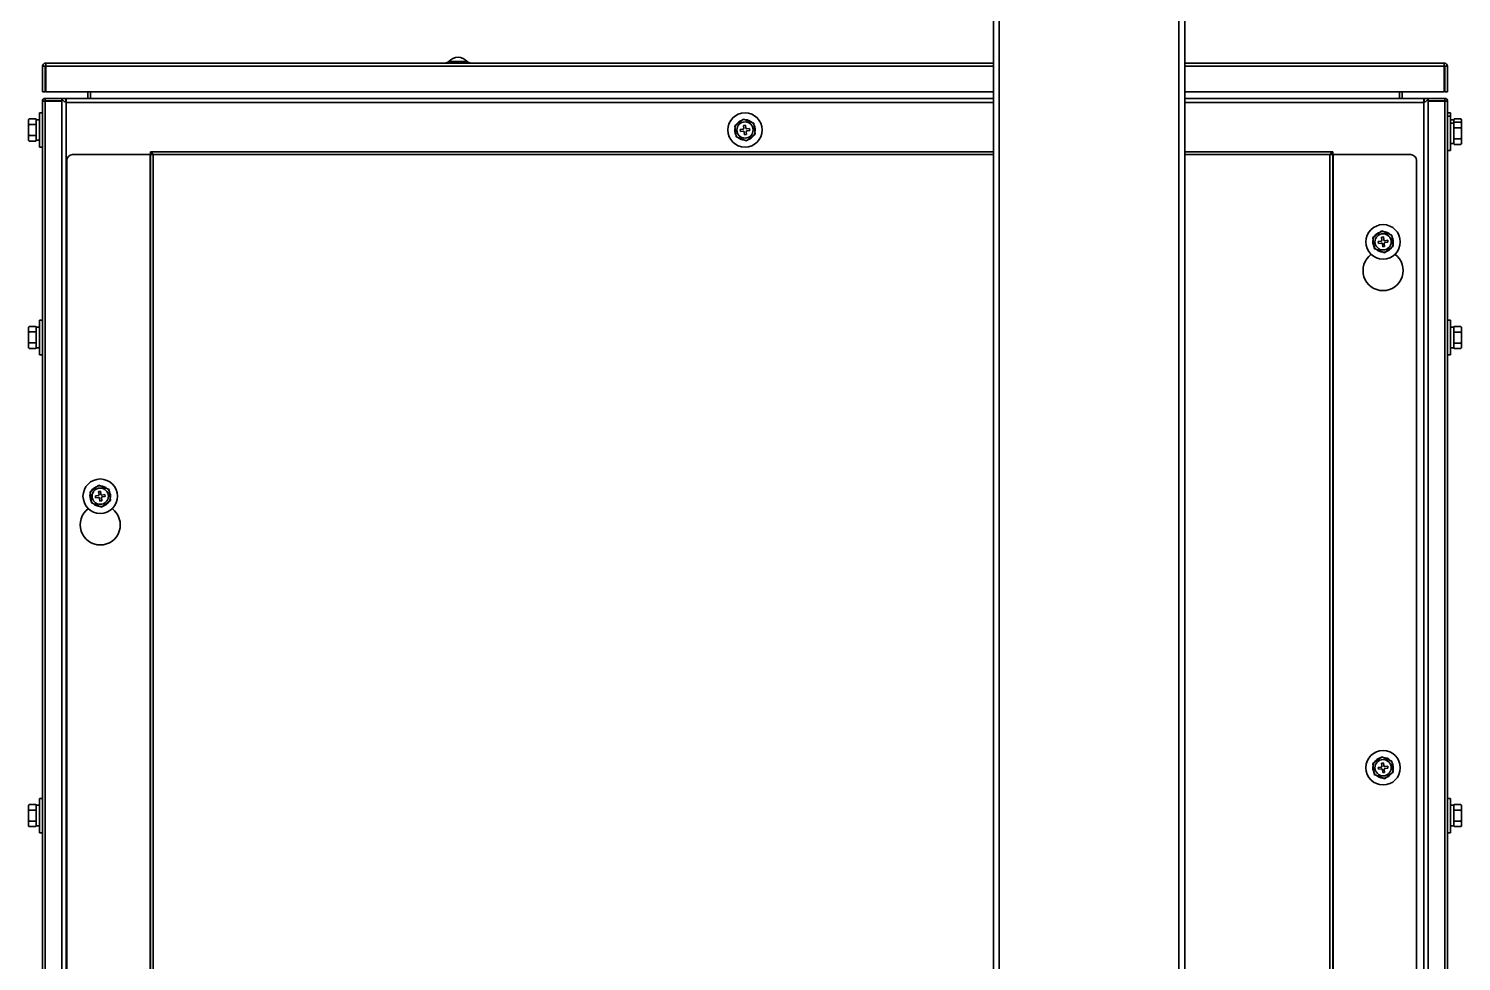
# Model space of a CAD drawing. Header units: millimetres. Extents: x 32496 to 166256, y 3504 to 23939.
# Drawn here: x 50582 to 51331, y 12544 to 13032 of the extents above; entities that cross this region are included whole.
import ezdxf

# ---------------------------------------------------------------- set-up
doc = ezdxf.new("R2010")
doc.units = ezdxf.units.MM
doc.layers.get('0').update_dxf_attribs({"lineweight": 35})

msp = doc.modelspace()

# ---------------------------------------------------------------- linework, layer by layer
at = {"linetype": 'Continuous'}
for p, q in [((51086.64, 13391.575), (51086.64, 10882.575)), ((51089.64, 13391.575), (51089.64, 10882.575)), ((51183.64, 13391.575), (51183.64, 10882.575)), ((51186.64, 13391.575), (51186.64, 10882.575)), ((50802.002, 13014.909), (50801.995, 13014.909)), ((50804.361, 13014.909), (50802.002, 13014.909)), ((50809.318, 13014.909), (50804.361, 13014.909)), ((50811.685, 13014.909), (50809.318, 13014.909)), ((50591.14, 13012.375), (50589.64, 13012.375)), ((50589.64, 13012.375), (50589.64, 12999.075)), ((50591.14, 13012.375), (50591.14, 12999.075)), ((50591.34, 13014.075), (51086.64, 13014.075)), ((50591.34, 12999.075), (50591.34, 13014.075)), ((51086.64, 13012.375), (50591.34, 13012.375)), ((51186.64, 13014.075), (51322.34, 13014.075)), ((51322.34, 13012.375), (51186.64, 13012.375)), ((51322.34, 12999.075), (51322.34, 13014.075)), ((51322.54, 13012.375), (51324.04, 13012.375)), ((51322.54, 12999.075), (51322.54, 13012.375)), ((51324.04, 12999.075), (51324.04, 13012.375)), ((50591.14, 12999.075), (50589.64, 12999.075)), ((50589.64, 12994.175), (50599.84, 12994.175)), ((50589.64, 12873.206), (50589.64, 12994.175)), ((50599.84, 12995.575), (50591.04, 12995.575)), ((50591.04, 12994.375), (50591.04, 12995.575)), ((50599.84, 12994.375), (50591.04, 12994.375)), ((50591.04, 12994.175), (50591.04, 11982.075)), ((51086.64, 12999.075), (50591.34, 12999.075)), ((50599.84, 12995.575), (50601.84, 12995.575)), ((50599.84, 12057.575), (50599.84, 12995.575)), ((50601.839, 12993.503), (50601.949, 12993.433)), ((50602.04, 12995.575), (50601.84, 12995.575)), ((50602.04, 12994.375), (50601.913, 12994.375)), ((50601.933, 12994.175), (50602.04, 12994.175)), ((50601.949, 12993.433), (50602.04, 12993.375)), ((50602.04, 12993.375), (50602.012, 12993.572)), ((50602.04, 12995.575), (51086.64, 12995.575)), ((50602.04, 12995.575), (50602.04, 12993.375)), ((51086.64, 12993.375), (50602.04, 12993.375)), ((50602.04, 12993.375), (50602.04, 12057.575)), ((50613.34, 12995.575), (50613.34, 12999.075)), ((50614.84, 12999.075), (50614.84, 12995.575)), ((51322.34, 12999.075), (51186.64, 12999.075)), ((51186.64, 12995.575), (51311.64, 12995.575)), ((51311.64, 12993.375), (51186.64, 12993.375)), ((51298.84, 12995.575), (51298.84, 12999.075)), ((51300.34, 12999.075), (51300.34, 12995.575)), ((51311.84, 12995.575), (51311.64, 12995.575)), ((51311.64, 12993.375), (51311.64, 12995.575)), ((51311.766, 12994.375), (51311.64, 12994.375)), ((51311.64, 12994.175), (51311.746, 12994.175)), ((51311.668, 12993.572), (51311.64, 12993.375)), ((51311.64, 12993.375), (51311.731, 12993.433)), ((51311.64, 12057.575), (51311.64, 12993.375)), ((51311.731, 12993.433), (51311.841, 12993.503)), ((51311.84, 12995.575), (51313.84, 12995.575)), ((51322.64, 12995.575), (51313.84, 12995.575)), ((51313.84, 12995.575), (51313.84, 12057.575)), ((51322.64, 12994.375), (51313.84, 12994.375)), ((51313.84, 12994.175), (51324.04, 12994.175)), ((51322.54, 12999.075), (51324.04, 12999.075)), ((51322.64, 12994.375), (51322.64, 12995.575)), ((51322.64, 11982.075), (51322.64, 12994.175)), ((51324.04, 12994.175), (51324.04, 12873.194)), ((50582.44, 12984.549), (50582.74, 12984.849)), ((50582.44, 12973.602), (50582.44, 12984.549)), ((50586.14, 12984.849), (50582.74, 12984.849)), ((50586.44, 12984.549), (50586.14, 12984.849)), ((50586.44, 12973.602), (50586.44, 12984.549)), ((50588.04, 12984.425), (50586.44, 12984.425)), ((50589.64, 12988.075), (50588.04, 12988.075)), ((50588.04, 12988.075), (50588.04, 12970.075)), ((50951.517, 12981.311), (50956.114, 12984.803)), ((50956.114, 12984.803), (50961.437, 12982.568)), ((51324.04, 12988.075), (51325.64, 12988.075)), ((51324.04, 12986.325), (51325.64, 12986.325)), ((51325.64, 12986.325), (51325.64, 12988.075)), ((51325.64, 12968.325), (51325.64, 12986.325)), ((51325.64, 12984.425), (51327.24, 12984.425)), ((51327.24, 12984.549), (51327.511, 12984.82)), ((51327.24, 12982.799), (51327.24, 12984.549)), ((51327.54, 12984.849), (51330.94, 12984.849)), ((51331.24, 12984.549), (51330.969, 12984.82)), ((51331.24, 12982.799), (51331.24, 12984.549)), ((50586.14, 12981.962), (50582.74, 12981.962)), ((50952.242, 12975.583), (50951.517, 12981.311)), ((50954.297, 12979.257), (50955.785, 12979.446)), ((50954.422, 12978.265), (50954.297, 12979.257)), ((50955.911, 12978.454), (50954.422, 12978.265)), ((50956.03, 12981.493), (50957.022, 12981.618)), ((50956.218, 12980.005), (50956.03, 12981.493)), ((50956.658, 12976.532), (50956.469, 12978.021)), ((50957.022, 12981.618), (50957.21, 12980.13)), ((50957.461, 12978.146), (50957.65, 12976.658)), ((50962.163, 12976.84), (50957.565, 12973.348)), ((50957.769, 12979.697), (50959.257, 12979.886)), ((50959.383, 12978.894), (50957.895, 12978.705)), ((50959.257, 12979.886), (50959.383, 12978.894)), ((50962.163, 12976.84), (50961.437, 12982.568)), ((51325.64, 12982.675), (51327.24, 12982.675)), ((51327.24, 12982.799), (51327.511, 12983.07)), ((51327.24, 12971.852), (51327.24, 12982.799)), ((51327.54, 12983.099), (51330.94, 12983.099)), ((51327.54, 12980.168), (51330.94, 12980.168)), ((51331.24, 12982.799), (51330.969, 12983.07)), ((51331.24, 12971.852), (51331.24, 12982.799)), ((50582.44, 12973.602), (50582.74, 12973.302)), ((50586.14, 12976.189), (50582.74, 12976.189)), ((50586.14, 12973.302), (50582.74, 12973.302)), ((50586.44, 12973.602), (50586.14, 12973.302)), ((50588.04, 12973.725), (50586.44, 12973.725)), ((50589.64, 12970.075), (50588.04, 12970.075)), ((50957.565, 12973.348), (50952.242, 12975.583)), ((50957.65, 12976.658), (50956.658, 12976.532)), ((51325.64, 12971.975), (51327.24, 12971.975)), ((51327.24, 12971.852), (51327.511, 12971.581)), ((51327.54, 12971.552), (51327.511, 12971.581)), ((51327.54, 12974.394), (51330.94, 12974.394)), ((51327.54, 12971.552), (51330.94, 12971.552)), ((51330.94, 12971.552), (51330.969, 12971.581)), ((51331.24, 12971.852), (51330.969, 12971.581)), ((50602.39, 12963.175), (50602.39, 12133.775)), ((50647.59, 12966.175), (50605.39, 12966.175)), ((50645.99, 12130.775), (50645.99, 12966.175)), ((50646.19, 12967.575), (51086.64, 12967.575)), ((50646.19, 12966.375), (50646.19, 12967.575)), ((50646.19, 12100.225), (50646.19, 12966.175)), ((50647.59, 12966.175), (50647.532, 12966.267)), ((51086.64, 12966.175), (50647.59, 12966.175)), ((50647.59, 12966.175), (50647.59, 12180.225)), ((51186.64, 12967.575), (51263.99, 12967.575)), ((51262.59, 12966.175), (51186.64, 12966.175)), ((51262.648, 12966.267), (51262.59, 12966.175)), ((51262.59, 12966.175), (51304.79, 12966.175)), ((51262.59, 12180.225), (51262.59, 12966.175)), ((51263.99, 12967.575), (51263.99, 12966.375)), ((51263.99, 12100.225), (51263.99, 12966.175)), ((51264.19, 12966.175), (51264.19, 12130.775)), ((51307.79, 12963.175), (51307.79, 12133.775)), ((51324.04, 12968.325), (51325.64, 12968.325)), ((51285.017, 12922.811), (51289.614, 12926.303)), ((51289.614, 12926.303), (51294.937, 12924.068)), ((51285.742, 12917.083), (51285.017, 12922.811)), ((51291.065, 12914.848), (51285.742, 12917.083)), ((51287.797, 12920.757), (51289.285, 12920.946)), ((51287.922, 12919.765), (51287.797, 12920.757)), ((51289.411, 12919.954), (51287.922, 12919.765)), ((51289.53, 12922.993), (51290.522, 12923.118)), ((51289.718, 12921.505), (51289.53, 12922.993)), ((51290.158, 12918.032), (51289.969, 12919.521)), ((51291.15, 12918.158), (51290.158, 12918.032)), ((51290.522, 12923.118), (51290.71, 12921.63)), ((51290.961, 12919.646), (51291.15, 12918.158)), ((51295.663, 12918.34), (51291.065, 12914.848)), ((51291.269, 12921.197), (51292.757, 12921.386)), ((51292.883, 12920.394), (51291.395, 12920.205)), ((51292.757, 12921.386), (51292.883, 12920.394)), ((51295.663, 12918.34), (51294.937, 12924.068)), ((50589.64, 12879.575), (50588.04, 12879.575)), ((50588.04, 12879.575), (50588.04, 12861.575)), ((51324.04, 12879.575), (51325.64, 12879.575)), ((51325.64, 12861.575), (51325.64, 12879.575)), ((50582.44, 12876.049), (50582.74, 12876.349)), ((50582.44, 12865.102), (50582.44, 12876.049)), ((50586.14, 12876.349), (50582.74, 12876.349)), ((50586.14, 12873.462), (50582.74, 12873.462)), ((50586.44, 12876.049), (50586.14, 12876.349)), ((50586.44, 12865.102), (50586.44, 12876.049)), ((50588.04, 12875.925), (50586.44, 12875.925)), ((50589.64, 12867.944), (50589.64, 12873.206)), ((51324.04, 12873.194), (51324.04, 12867.93)), ((51325.64, 12875.925), (51327.24, 12875.925)), ((51327.24, 12876.049), (51327.511, 12876.32)), ((51327.24, 12865.102), (51327.24, 12876.049)), ((51327.54, 12876.349), (51330.94, 12876.349)), ((51327.54, 12873.418), (51330.94, 12873.418)), ((51331.24, 12876.049), (51330.969, 12876.32)), ((51331.24, 12865.102), (51331.24, 12876.049)), ((50582.44, 12865.102), (50582.74, 12864.802)), ((50586.14, 12867.689), (50582.74, 12867.689)), ((50586.14, 12864.802), (50582.74, 12864.802)), ((50586.44, 12865.102), (50586.14, 12864.802)), ((50588.04, 12865.225), (50586.44, 12865.225)), ((50589.64, 12623.206), (50589.64, 12867.944)), ((51324.04, 12867.93), (51324.04, 12623.194)), ((51325.64, 12865.225), (51327.24, 12865.225)), ((51327.24, 12865.102), (51327.511, 12864.831)), ((51327.54, 12864.802), (51327.511, 12864.831)), ((51327.54, 12867.644), (51330.94, 12867.644)), ((51327.54, 12864.802), (51330.94, 12864.802)), ((51330.94, 12864.802), (51330.969, 12864.831)), ((51331.24, 12865.102), (51330.969, 12864.831)), ((50589.64, 12861.575), (50588.04, 12861.575)), ((51324.04, 12861.575), (51325.64, 12861.575)), ((50614.517, 12789.811), (50619.114, 12793.303)), ((50615.242, 12784.083), (50614.517, 12789.811)), ((50619.03, 12789.993), (50620.022, 12790.118)), ((50619.218, 12788.505), (50619.03, 12789.993)), ((50619.114, 12793.303), (50624.437, 12791.068)), ((50620.022, 12790.118), (50620.21, 12788.63)), ((50625.163, 12785.34), (50624.437, 12791.068)), ((50620.565, 12781.848), (50615.242, 12784.083)), ((50617.297, 12787.757), (50618.785, 12787.946)), ((50617.422, 12786.765), (50617.297, 12787.757)), ((50618.911, 12786.954), (50617.422, 12786.765)), ((50619.658, 12785.032), (50619.469, 12786.521)), ((50620.65, 12785.158), (50619.658, 12785.032)), ((50620.461, 12786.646), (50620.65, 12785.158)), ((50625.163, 12785.34), (50620.565, 12781.848)), ((50620.769, 12788.197), (50622.257, 12788.386)), ((50622.383, 12787.394), (50620.895, 12787.205)), ((50622.257, 12788.386), (50622.383, 12787.394)), ((51285.017, 12647.811), (51289.614, 12651.303)), ((51285.742, 12642.083), (51285.017, 12647.811)), ((51289.53, 12647.993), (51290.522, 12648.118)), ((51289.718, 12646.505), (51289.53, 12647.993)), ((51289.614, 12651.303), (51294.937, 12649.068)), ((51290.522, 12648.118), (51290.71, 12646.63)), ((51295.663, 12643.34), (51294.937, 12649.068)), ((51291.065, 12639.848), (51285.742, 12642.083)), ((51287.797, 12645.757), (51289.285, 12645.946)), ((51287.922, 12644.765), (51287.797, 12645.757)), ((51289.411, 12644.954), (51287.922, 12644.765)), ((51290.158, 12643.032), (51289.969, 12644.521)), ((51291.15, 12643.158), (51290.158, 12643.032)), ((51290.961, 12644.646), (51291.15, 12643.158)), ((51295.663, 12643.34), (51291.065, 12639.848)), ((51291.269, 12646.197), (51292.757, 12646.386)), ((51292.883, 12645.394), (51291.395, 12645.205)), ((51292.757, 12646.386), (51292.883, 12645.394)), ((50582.44, 12626.049), (50582.74, 12626.349)), ((50582.44, 12615.102), (50582.44, 12626.049)), ((50586.14, 12626.349), (50582.74, 12626.349)), ((50586.44, 12626.049), (50586.14, 12626.349)), ((50586.44, 12615.102), (50586.44, 12626.049)), ((50588.04, 12625.925), (50586.44, 12625.925)), ((50589.64, 12629.575), (50588.04, 12629.575)), ((50588.04, 12629.575), (50588.04, 12611.575)), ((51324.04, 12629.575), (51325.64, 12629.575)), ((51325.64, 12611.575), (51325.64, 12629.575)), ((51325.64, 12625.925), (51327.24, 12625.925)), ((51327.24, 12626.049), (51327.511, 12626.32)), ((51327.24, 12615.102), (51327.24, 12626.049)), ((51327.54, 12626.349), (51330.94, 12626.349)), ((51331.24, 12626.049), (51330.969, 12626.32)), ((51331.24, 12615.102), (51331.24, 12626.049)), ((50586.14, 12623.462), (50582.74, 12623.462)), ((50586.14, 12617.689), (50582.74, 12617.689)), ((50589.64, 12617.944), (50589.64, 12623.206)), ((50589.64, 12373.206), (50589.64, 12617.944)), ((51324.04, 12623.194), (51324.04, 12617.93)), ((51324.04, 12617.93), (51324.04, 12373.194)), ((51327.54, 12623.418), (51330.94, 12623.418)), ((51327.54, 12617.644), (51330.94, 12617.644)), ((50582.44, 12615.102), (50582.74, 12614.802)), ((50586.14, 12614.802), (50582.74, 12614.802)), ((50586.44, 12615.102), (50586.14, 12614.802)), ((50588.04, 12615.225), (50586.44, 12615.225)), ((50589.64, 12611.575), (50588.04, 12611.575)), ((51324.04, 12611.575), (51325.64, 12611.575)), ((51325.64, 12615.225), (51327.24, 12615.225)), ((51327.24, 12615.102), (51327.511, 12614.831)), ((51327.54, 12614.802), (51327.511, 12614.831)), ((51327.54, 12614.802), (51330.94, 12614.802)), ((51330.94, 12614.802), (51330.969, 12614.831)), ((51331.24, 12615.102), (51330.969, 12614.831))]:
    msp.add_line(p, q, dxfattribs=at)
for centre, radius in [((50956.84, 12979.075), 9), ((50956.84, 12979.075), 4.25), ((51290.34, 12920.575), 9), ((51290.34, 12920.575), 4.25), ((50619.84, 12787.575), 9), ((50619.84, 12787.575), 4.25), ((51290.34, 12645.575), 9), ((51290.34, 12645.575), 4.25)]:
    msp.add_circle(centre, radius, dxfattribs=at)
for centre, radius, start, end in [((50800.132, 13016.575), 2.5, 270, 318.189685), ((50806.84, 13010.575), 6.5, 41.810315, 138.189685), ((50813.548, 13016.575), 2.5, 221.810315, 270), ((50591.34, 13012.375), 1.7, 90, 180), ((50591.34, 13012.375), 0.2, 90, 180), ((51322.34, 13012.375), 1.7, 0, 90), ((51322.34, 13012.375), 0.2, 0, 90), ((50591.04, 12994.175), 1.4, 90, 180), ((50591.04, 12994.175), 0.2, 90, 180), ((51322.64, 12994.175), 1.4, 0, 90), ((51322.64, 12994.175), 0.2, 0, 90), ((50583.681, 12982.274), 3.556, 39.136441, 39.500776), ((50956.84, 12979.075), 5.35, 106.378744, 148.058131), ((50956.84, 12979.075), 5.474, 91.225991, 103.210885), ((50956.84, 12979.075), 5.35, 46.378744, 88.058131), ((51330.055, 12982.258), 3.607, 140.864103, 141.289719), ((51331.376, 12981.07), 5.384, 135.434774, 135.875446), ((51327.102, 12981.069), 5.386, 44.124568, 44.565238), ((51328.426, 12982.259), 3.606, 38.710278, 39.133907), ((50956.84, 12979.075), 5.35, 166.378744, 208.058131), ((50956.84, 12979.075), 5.474, 151.225991, 163.210885), ((50955.722, 12979.942), 0.5, 277.218438, 7.218438), ((50955.973, 12977.958), 0.5, 7.218438, 97.218438), ((50957.706, 12980.193), 0.5, 187.218438, 277.218438), ((50957.957, 12978.209), 0.5, 97.218438, 187.218438), ((50956.84, 12979.075), 5.474, 31.225991, 43.210885), ((50956.84, 12979.075), 5.35, 346.378744, 28.058131), ((50956.84, 12979.075), 5.474, 331.225991, 343.210885), ((51330.055, 12980.508), 3.607, 140.864103, 141.289719), ((51331.376, 12979.32), 5.384, 135.434774, 135.875446), ((51327.102, 12979.319), 5.386, 44.124568, 44.565238), ((51328.426, 12980.509), 3.606, 38.710278, 39.133907), ((50585.197, 12975.876), 3.555, 219.136448, 219.501324), ((50956.84, 12979.075), 5.474, 211.225991, 223.210885), ((50956.84, 12979.075), 5.35, 226.378744, 268.058131), ((50956.84, 12979.075), 5.474, 271.225991, 283.210885), ((50956.84, 12979.075), 5.35, 286.378744, 328.058131), ((50605.39, 12963.175), 3, 90, 180), ((50638.844, 12927.351), 39.797, 77.304832, 77.586809), ((50618.561, 12947.795), 34.358, 32.521418, 32.738115), ((51271.336, 12927.351), 39.797, 102.413191, 102.695168), ((51291.618, 12947.795), 34.358, 147.261885, 147.478582), ((51304.79, 12963.175), 3, 0, 90), ((51290.34, 12920.575), 5.35, 106.378744, 148.058131), ((51290.34, 12920.575), 5.474, 91.225991, 103.210885), ((51290.34, 12920.575), 5.35, 46.378744, 88.058131), ((51290.34, 12920.575), 5.474, 31.225991, 43.210885), ((51290.34, 12920.575), 5.35, 166.378744, 208.058131), ((51290.34, 12920.575), 5.474, 151.225991, 163.210885), ((51290.34, 12920.575), 5.474, 211.225991, 223.210885), ((51289.222, 12921.442), 0.5, 277.218438, 7.218438), ((51289.473, 12919.458), 0.5, 7.218438, 97.218438), ((51291.206, 12921.693), 0.5, 187.218438, 277.218438), ((51291.457, 12919.709), 0.5, 97.218438, 187.218438), ((51290.34, 12920.575), 5.35, 286.378744, 328.058131), ((51290.34, 12920.575), 5.35, 346.378744, 28.058131), ((51290.34, 12920.575), 5.474, 331.225991, 343.210885), ((51290.34, 12905.575), 10.5, 126.087642, 53.95647), ((51290.34, 12920.575), 5.35, 226.378744, 268.058131), ((51290.34, 12920.575), 5.474, 271.225991, 283.210885), ((50583.681, 12873.774), 3.556, 39.136441, 39.500776), ((51330.055, 12873.758), 3.607, 140.864103, 141.289719), ((51331.376, 12872.57), 5.384, 135.434774, 135.875446), ((51327.102, 12872.569), 5.386, 44.124568, 44.565238), ((51328.426, 12873.759), 3.606, 38.710278, 39.133907), ((50585.197, 12867.376), 3.555, 219.136448, 219.501324), ((50619.84, 12787.575), 5.474, 151.225991, 163.210885), ((50619.84, 12787.575), 5.35, 106.378744, 148.058131), ((50619.84, 12787.575), 5.474, 91.225991, 103.210885), ((50619.84, 12787.575), 5.35, 46.378744, 88.058131), ((50619.84, 12787.575), 5.474, 31.225991, 43.210885), ((50619.84, 12787.575), 5.35, 346.378744, 28.058131), ((50619.84, 12787.575), 5.35, 166.378744, 208.058131), ((50619.84, 12787.575), 5.474, 211.225991, 223.210885), ((50619.84, 12787.575), 5.35, 226.378744, 268.058131), ((50618.722, 12788.442), 0.5, 277.218438, 7.218438), ((50618.973, 12786.458), 0.5, 7.218438, 97.218438), ((50619.84, 12787.575), 5.474, 271.225991, 283.210885), ((50620.706, 12788.693), 0.5, 187.218438, 277.218438), ((50620.957, 12786.709), 0.5, 97.218438, 187.218438), ((50619.84, 12787.575), 5.35, 286.378744, 328.058131), ((50619.84, 12787.575), 5.474, 331.225991, 343.210885), ((50619.84, 12772.575), 10.5, 126.087642, 53.95647), ((51290.34, 12645.575), 5.474, 151.225991, 163.210885), ((51290.34, 12645.575), 5.35, 106.378744, 148.058131), ((51290.34, 12645.575), 5.474, 91.225991, 103.210885), ((51290.34, 12645.575), 5.35, 46.378744, 88.058131), ((51290.34, 12645.575), 5.474, 31.225991, 43.210885), ((51290.34, 12645.575), 5.35, 346.378744, 28.058131), ((51290.34, 12645.575), 5.35, 166.378744, 208.058131), ((51290.34, 12645.575), 5.474, 211.225991, 223.210885), ((51290.34, 12645.575), 5.35, 226.378744, 268.058131), ((51289.222, 12646.442), 0.5, 277.218438, 7.218438), ((51289.473, 12644.458), 0.5, 7.218438, 97.218438), ((51290.34, 12645.575), 5.474, 271.225991, 283.210885), ((51291.206, 12646.693), 0.5, 187.218438, 277.218438), ((51291.457, 12644.709), 0.5, 97.218438, 187.218438), ((51290.34, 12645.575), 5.35, 286.378744, 328.058131), ((51290.34, 12645.575), 5.474, 331.225991, 343.210885), ((50583.681, 12623.774), 3.556, 39.136441, 39.500776), ((51330.055, 12623.758), 3.607, 140.864103, 141.289719), ((51331.376, 12622.57), 5.384, 135.434774, 135.875446), ((51327.102, 12622.569), 5.386, 44.124568, 44.565238), ((51328.426, 12623.759), 3.606, 38.710278, 39.133907), ((50585.197, 12617.376), 3.555, 219.136448, 219.501324)]:
    msp.add_arc(centre, radius, start, end, dxfattribs=at)
for points, knots in [([(50599.84, 12995.575), (50599.84, 12995.488), (50599.867, 12995.306), (50599.985, 12995.042), (50600.172, 12994.783), (50600.521, 12994.422), (50601.084, 12993.991), (50601.576, 12993.671), (50601.839, 12993.503)], [0, 0, 0, 0, 0.0878452, 0.1824646, 0.288567, 0.4082324, 0.6861618, 1, 1, 1, 1]), ([(50602.012, 12993.572), (50601.965, 12993.905), (50601.876, 12994.57), (50601.84, 12995.241), (50601.84, 12995.575)], [0, 0, 0, 0, 0.5015713, 1, 1, 1, 1]), ([(51311.84, 12995.575), (51311.84, 12995.241), (51311.804, 12994.57), (51311.715, 12993.905), (51311.668, 12993.572)], [0, 0, 0, 0, 0.4984287, 1, 1, 1, 1]), ([(51311.841, 12993.503), (51312.103, 12993.671), (51312.596, 12993.991), (51313.159, 12994.422), (51313.507, 12994.783), (51313.694, 12995.042), (51313.812, 12995.306), (51313.84, 12995.488), (51313.84, 12995.575)], [0, 0, 0, 0, 0.3138382, 0.5917676, 0.711433, 0.8175354, 0.9121548, 1, 1, 1, 1]), ([(50582.74, 12984.849), (50582.713, 12984.822), (50582.609, 12984.716), (50582.51, 12984.605), (50582.44, 12984.519)], [0, 0, 0, 0, 0.2553532, 1, 1, 1, 1]), ([(50586.14, 12984.849), (50586.165, 12984.824), (50586.264, 12984.723), (50586.359, 12984.618), (50586.425, 12984.537)], [0, 0, 0, 0, 0.2550408, 1, 1, 1, 1]), ([(51327.257, 12984.535), (51327.276, 12984.559), (51327.358, 12984.656), (51327.444, 12984.75), (51327.511, 12984.819)], [0, 0, 0, 0, 0.2454974, 1, 1, 1, 1]), ([(51331.223, 12984.535), (51331.203, 12984.559), (51331.122, 12984.656), (51331.036, 12984.75), (51330.969, 12984.819)], [0, 0, 0, 0, 0.2454956, 1, 1, 1, 1]), ([(50582.44, 12982.292), (50582.463, 12982.264), (50582.558, 12982.15), (50582.66, 12982.042), (50582.74, 12981.962)], [0, 0, 0, 0, 0.2445585, 1, 1, 1, 1]), ([(50586.44, 12982.292), (50586.417, 12982.264), (50586.321, 12982.15), (50586.219, 12982.042), (50586.14, 12981.962)], [0, 0, 0, 0, 0.2445585, 1, 1, 1, 1]), ([(51327.54, 12980.168), (51327.513, 12980.195), (51327.409, 12980.303), (51327.31, 12980.416), (51327.24, 12980.503)], [0, 0, 0, 0, 0.2552107, 1, 1, 1, 1]), ([(51327.257, 12982.785), (51327.276, 12982.809), (51327.358, 12982.907), (51327.444, 12983), (51327.511, 12983.069)], [0, 0, 0, 0, 0.2454974, 1, 1, 1, 1]), ([(51330.94, 12980.168), (51330.967, 12980.195), (51331.071, 12980.303), (51331.17, 12980.416), (51331.24, 12980.503)], [0, 0, 0, 0, 0.2552115, 1, 1, 1, 1]), ([(51331.223, 12982.785), (51331.203, 12982.809), (51331.122, 12982.906), (51331.036, 12983), (51330.969, 12983.069)], [0, 0, 0, 0, 0.2454956, 1, 1, 1, 1]), ([(50582.74, 12976.189), (50582.713, 12976.162), (50582.609, 12976.056), (50582.51, 12975.945), (50582.44, 12975.859)], [0, 0, 0, 0, 0.2553532, 1, 1, 1, 1]), ([(50582.454, 12973.614), (50582.476, 12973.588), (50582.567, 12973.48), (50582.664, 12973.377), (50582.74, 12973.302)], [0, 0, 0, 0, 0.2448781, 1, 1, 1, 1]), ([(50586.14, 12976.189), (50586.167, 12976.162), (50586.271, 12976.056), (50586.37, 12975.945), (50586.44, 12975.859)], [0, 0, 0, 0, 0.2553524, 1, 1, 1, 1]), ([(50586.44, 12973.632), (50586.417, 12973.604), (50586.321, 12973.49), (50586.219, 12973.381), (50586.14, 12973.302)], [0, 0, 0, 0, 0.2445585, 1, 1, 1, 1]), ([(51327.24, 12974.07), (51327.263, 12974.097), (51327.358, 12974.21), (51327.46, 12974.316), (51327.54, 12974.394)], [0, 0, 0, 0, 0.2444076, 1, 1, 1, 1]), ([(51327.511, 12971.581), (51327.486, 12971.605), (51327.393, 12971.701), (51327.303, 12971.8), (51327.24, 12971.877)], [0, 0, 0, 0, 0.2550615, 1, 1, 1, 1]), ([(51331.24, 12974.07), (51331.217, 12974.097), (51331.121, 12974.21), (51331.019, 12974.316), (51330.94, 12974.394)], [0, 0, 0, 0, 0.2444076, 1, 1, 1, 1]), ([(51330.969, 12971.581), (51330.993, 12971.605), (51331.087, 12971.701), (51331.176, 12971.8), (51331.24, 12971.877)], [0, 0, 0, 0, 0.2550625, 1, 1, 1, 1]), ([(50647.462, 12966.376), (50647.359, 12966.536), (50647.163, 12966.833), (50646.897, 12967.172), (50646.676, 12967.379), (50646.516, 12967.489), (50646.355, 12967.559), (50646.243, 12967.575), (50646.19, 12967.575)], [0, 0, 0, 0, 0.3144738, 0.591172, 0.710176, 0.8160241, 0.9114572, 1, 1, 1, 1]), ([(50646.19, 12966.375), (50646.392, 12966.375), (50646.799, 12966.343), (50647.198, 12966.262), (50647.399, 12966.218)], [0, 0, 0, 0, 0.4960388, 1, 1, 1, 1]), ([(51263.99, 12967.575), (51263.936, 12967.575), (51263.825, 12967.559), (51263.663, 12967.489), (51263.504, 12967.379), (51263.282, 12967.172), (51263.017, 12966.833), (51262.821, 12966.536), (51262.718, 12966.376)], [0, 0, 0, 0, 0.0885428, 0.1839759, 0.289824, 0.408828, 0.6855262, 1, 1, 1, 1]), ([(51262.781, 12966.218), (51262.981, 12966.262), (51263.381, 12966.343), (51263.788, 12966.375), (51263.99, 12966.375)], [0, 0, 0, 0, 0.5039612, 1, 1, 1, 1]), ([(50582.74, 12876.349), (50582.713, 12876.322), (50582.609, 12876.216), (50582.51, 12876.105), (50582.44, 12876.019)], [0, 0, 0, 0, 0.2553532, 1, 1, 1, 1]), ([(50582.44, 12873.792), (50582.463, 12873.764), (50582.558, 12873.65), (50582.66, 12873.542), (50582.74, 12873.462)], [0, 0, 0, 0, 0.2445585, 1, 1, 1, 1]), ([(50586.14, 12876.349), (50586.165, 12876.324), (50586.264, 12876.223), (50586.359, 12876.118), (50586.425, 12876.037)], [0, 0, 0, 0, 0.2550408, 1, 1, 1, 1]), ([(50586.44, 12873.792), (50586.417, 12873.764), (50586.321, 12873.65), (50586.219, 12873.542), (50586.14, 12873.462)], [0, 0, 0, 0, 0.2445585, 1, 1, 1, 1]), ([(51327.54, 12873.418), (51327.513, 12873.445), (51327.409, 12873.553), (51327.31, 12873.666), (51327.24, 12873.753)], [0, 0, 0, 0, 0.2552107, 1, 1, 1, 1]), ([(51327.257, 12876.035), (51327.276, 12876.059), (51327.358, 12876.156), (51327.444, 12876.25), (51327.511, 12876.319)], [0, 0, 0, 0, 0.2454974, 1, 1, 1, 1]), ([(51330.94, 12873.418), (51330.967, 12873.445), (51331.071, 12873.553), (51331.17, 12873.666), (51331.24, 12873.753)], [0, 0, 0, 0, 0.2552115, 1, 1, 1, 1]), ([(51331.223, 12876.035), (51331.203, 12876.059), (51331.122, 12876.156), (51331.036, 12876.25), (51330.969, 12876.319)], [0, 0, 0, 0, 0.2454956, 1, 1, 1, 1]), ([(50582.74, 12867.689), (50582.713, 12867.662), (50582.609, 12867.556), (50582.51, 12867.445), (50582.44, 12867.359)], [0, 0, 0, 0, 0.2553532, 1, 1, 1, 1]), ([(50582.454, 12865.114), (50582.476, 12865.088), (50582.567, 12864.98), (50582.664, 12864.877), (50582.74, 12864.802)], [0, 0, 0, 0, 0.2448781, 1, 1, 1, 1]), ([(50586.14, 12867.689), (50586.167, 12867.662), (50586.271, 12867.556), (50586.37, 12867.445), (50586.44, 12867.359)], [0, 0, 0, 0, 0.2553524, 1, 1, 1, 1]), ([(50586.44, 12865.132), (50586.417, 12865.104), (50586.321, 12864.99), (50586.219, 12864.881), (50586.14, 12864.802)], [0, 0, 0, 0, 0.2445585, 1, 1, 1, 1]), ([(51327.24, 12867.32), (51327.263, 12867.347), (51327.358, 12867.46), (51327.46, 12867.566), (51327.54, 12867.644)], [0, 0, 0, 0, 0.2444076, 1, 1, 1, 1]), ([(51327.511, 12864.831), (51327.486, 12864.855), (51327.393, 12864.951), (51327.303, 12865.05), (51327.24, 12865.127)], [0, 0, 0, 0, 0.2550615, 1, 1, 1, 1]), ([(51331.24, 12867.32), (51331.217, 12867.347), (51331.121, 12867.46), (51331.019, 12867.566), (51330.94, 12867.644)], [0, 0, 0, 0, 0.2444076, 1, 1, 1, 1]), ([(51330.969, 12864.831), (51330.993, 12864.855), (51331.087, 12864.951), (51331.176, 12865.05), (51331.24, 12865.127)], [0, 0, 0, 0, 0.2550625, 1, 1, 1, 1]), ([(50582.74, 12626.349), (50582.713, 12626.322), (50582.609, 12626.216), (50582.51, 12626.105), (50582.44, 12626.019)], [0, 0, 0, 0, 0.2553532, 1, 1, 1, 1]), ([(50586.14, 12626.349), (50586.165, 12626.324), (50586.264, 12626.223), (50586.359, 12626.118), (50586.425, 12626.037)], [0, 0, 0, 0, 0.2550408, 1, 1, 1, 1]), ([(51327.257, 12626.035), (51327.276, 12626.059), (51327.358, 12626.156), (51327.444, 12626.25), (51327.511, 12626.319)], [0, 0, 0, 0, 0.2454974, 1, 1, 1, 1]), ([(51331.223, 12626.035), (51331.203, 12626.059), (51331.122, 12626.156), (51331.036, 12626.25), (51330.969, 12626.319)], [0, 0, 0, 0, 0.2454956, 1, 1, 1, 1]), ([(50582.44, 12623.792), (50582.463, 12623.764), (50582.558, 12623.65), (50582.66, 12623.542), (50582.74, 12623.462)], [0, 0, 0, 0, 0.2445585, 1, 1, 1, 1]), ([(50582.74, 12617.689), (50582.713, 12617.662), (50582.609, 12617.556), (50582.51, 12617.445), (50582.44, 12617.359)], [0, 0, 0, 0, 0.2553532, 1, 1, 1, 1]), ([(50586.44, 12623.792), (50586.417, 12623.764), (50586.321, 12623.65), (50586.219, 12623.542), (50586.14, 12623.462)], [0, 0, 0, 0, 0.2445585, 1, 1, 1, 1]), ([(50586.14, 12617.689), (50586.167, 12617.662), (50586.271, 12617.556), (50586.37, 12617.445), (50586.44, 12617.359)], [0, 0, 0, 0, 0.2553524, 1, 1, 1, 1]), ([(51327.54, 12623.418), (51327.513, 12623.445), (51327.409, 12623.553), (51327.31, 12623.666), (51327.24, 12623.753)], [0, 0, 0, 0, 0.2552107, 1, 1, 1, 1]), ([(51327.24, 12617.32), (51327.263, 12617.347), (51327.358, 12617.46), (51327.46, 12617.566), (51327.54, 12617.644)], [0, 0, 0, 0, 0.2444076, 1, 1, 1, 1]), ([(51330.94, 12623.418), (51330.967, 12623.445), (51331.071, 12623.553), (51331.17, 12623.666), (51331.24, 12623.753)], [0, 0, 0, 0, 0.2552115, 1, 1, 1, 1]), ([(51331.24, 12617.32), (51331.217, 12617.347), (51331.121, 12617.46), (51331.019, 12617.566), (51330.94, 12617.644)], [0, 0, 0, 0, 0.2444076, 1, 1, 1, 1]), ([(50582.454, 12615.114), (50582.476, 12615.088), (50582.567, 12614.98), (50582.664, 12614.877), (50582.74, 12614.802)], [0, 0, 0, 0, 0.2448781, 1, 1, 1, 1]), ([(50586.44, 12615.132), (50586.417, 12615.104), (50586.321, 12614.99), (50586.219, 12614.881), (50586.14, 12614.802)], [0, 0, 0, 0, 0.2445585, 1, 1, 1, 1]), ([(51327.511, 12614.831), (51327.486, 12614.855), (51327.393, 12614.951), (51327.303, 12615.05), (51327.24, 12615.127)], [0, 0, 0, 0, 0.2550615, 1, 1, 1, 1]), ([(51330.969, 12614.831), (51330.993, 12614.855), (51331.087, 12614.951), (51331.176, 12615.05), (51331.24, 12615.127)], [0, 0, 0, 0, 0.2550625, 1, 1, 1, 1])]:
    msp.add_open_spline(points, degree=3, knots=knots, dxfattribs=at)
for points in [[(50582.74, 12981.962), (50582.632, 12981.746), (50582.531, 12981.526), (50582.44, 12981.302)], [(50582.44, 12976.849), (50582.531, 12976.625), (50582.632, 12976.405), (50582.74, 12976.189)], [(50586.14, 12981.962), (50586.248, 12981.746), (50586.349, 12981.526), (50586.44, 12981.302)], [(50586.44, 12976.849), (50586.349, 12976.625), (50586.248, 12976.405), (50586.14, 12976.189)], [(51327.24, 12979.508), (51327.331, 12979.732), (51327.432, 12979.952), (51327.54, 12980.168)], [(51331.24, 12979.508), (51331.149, 12979.732), (51331.048, 12979.952), (51330.94, 12980.168)], [(51327.54, 12974.394), (51327.432, 12974.611), (51327.331, 12974.83), (51327.24, 12975.054)], [(51330.94, 12974.394), (51331.048, 12974.611), (51331.149, 12974.83), (51331.24, 12975.054)], [(50582.74, 12873.462), (50582.632, 12873.246), (50582.531, 12873.026), (50582.44, 12872.802)], [(50586.14, 12873.462), (50586.248, 12873.246), (50586.349, 12873.026), (50586.44, 12872.802)], [(51327.24, 12872.758), (51327.331, 12872.982), (51327.432, 12873.202), (51327.54, 12873.418)], [(51331.24, 12872.758), (51331.149, 12872.982), (51331.048, 12873.202), (51330.94, 12873.418)], [(50582.44, 12868.349), (50582.531, 12868.125), (50582.632, 12867.905), (50582.74, 12867.689)], [(50586.44, 12868.349), (50586.349, 12868.125), (50586.248, 12867.905), (50586.14, 12867.689)], [(51327.54, 12867.644), (51327.432, 12867.861), (51327.331, 12868.08), (51327.24, 12868.304)], [(51330.94, 12867.644), (51331.048, 12867.861), (51331.149, 12868.08), (51331.24, 12868.304)], [(50582.74, 12623.462), (50582.632, 12623.246), (50582.531, 12623.026), (50582.44, 12622.802)], [(50582.44, 12618.349), (50582.531, 12618.125), (50582.632, 12617.905), (50582.74, 12617.689)], [(50586.14, 12623.462), (50586.248, 12623.246), (50586.349, 12623.026), (50586.44, 12622.802)], [(50586.44, 12618.349), (50586.349, 12618.125), (50586.248, 12617.905), (50586.14, 12617.689)], [(51327.24, 12622.758), (51327.331, 12622.982), (51327.432, 12623.202), (51327.54, 12623.418)], [(51327.54, 12617.644), (51327.432, 12617.861), (51327.331, 12618.08), (51327.24, 12618.304)], [(51331.24, 12622.758), (51331.149, 12622.982), (51331.048, 12623.202), (51330.94, 12623.418)], [(51330.94, 12617.644), (51331.048, 12617.861), (51331.149, 12618.08), (51331.24, 12618.304)]]:
    msp.add_open_spline(points, degree=3, dxfattribs=at)

doc.saveas('drawing.dxf')
